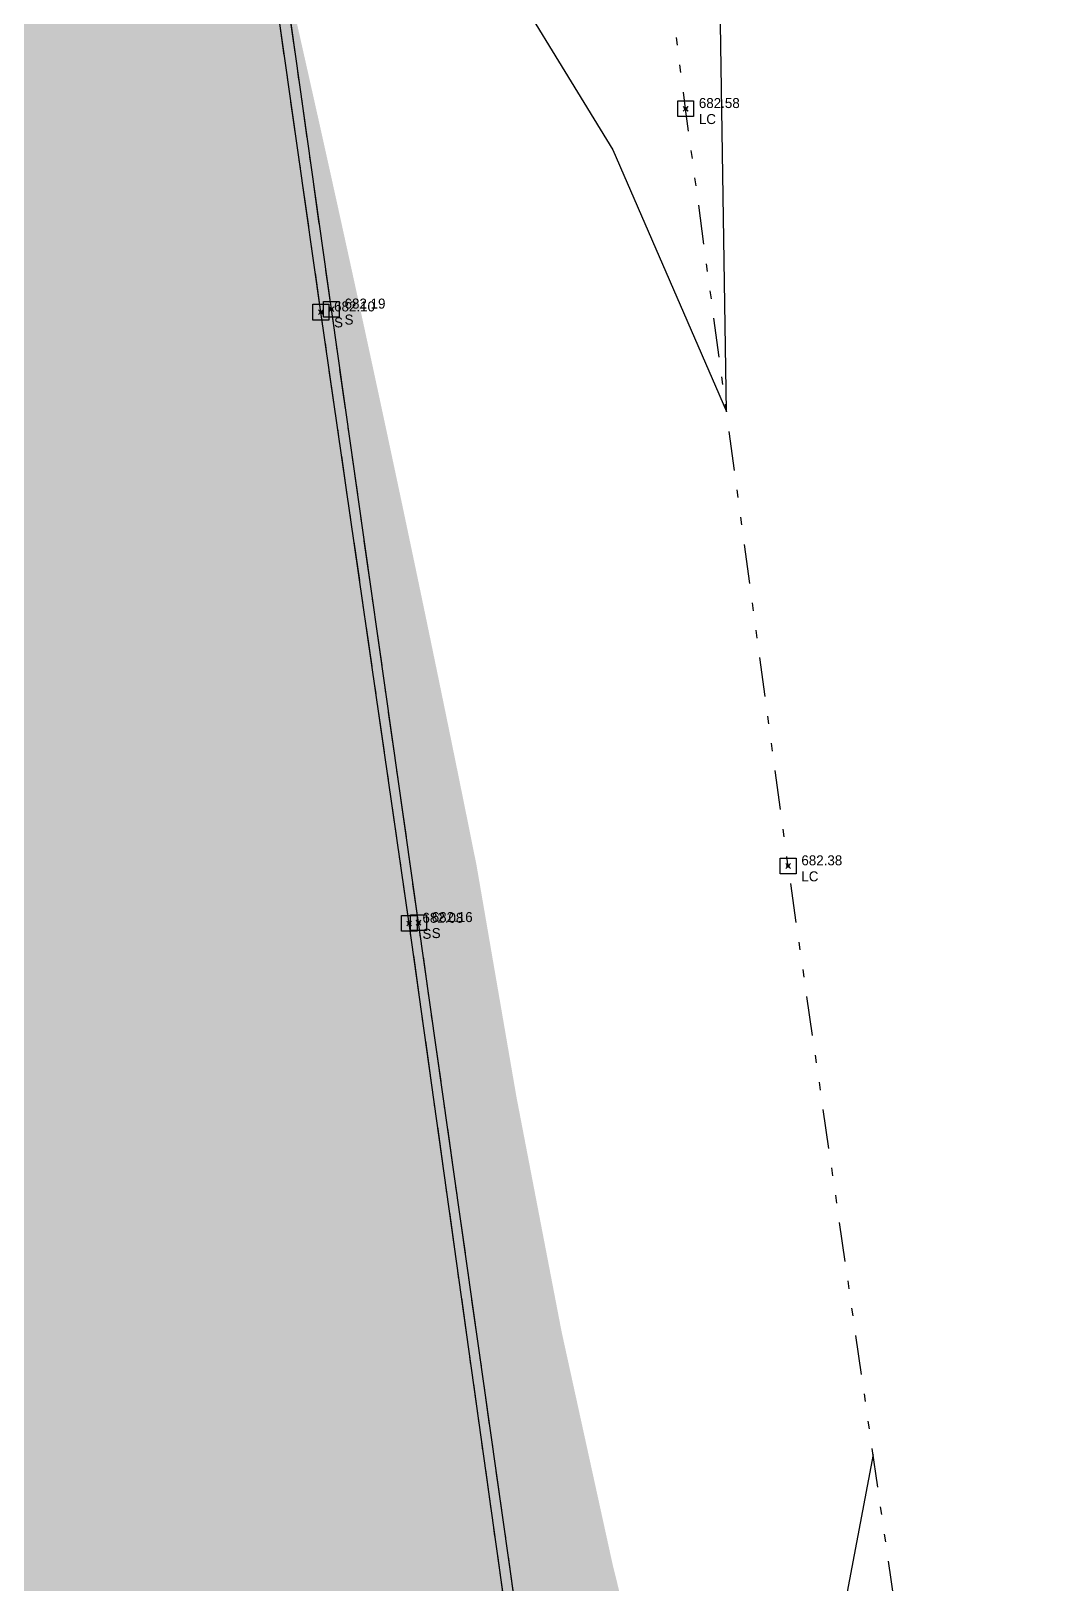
# Model space of a CAD drawing. Extents: x 350769 to 354978, y 6304672 to 6307963.
# Drawn here: x 352786.37 to 352799.26, y 6305606.7 to 6305626.43 of the extents above; entities that cross this region are included whole.
import ezdxf

# ---------------------------------------------------------------- set-up
doc = ezdxf.new("R2010")
doc.units = 0
doc.header["$PDMODE"] = 35
doc.header["$PDSIZE"] = 0.03
for name, pattern in [('CONTINUOS', [0]), ('DIVIDE', [1.25, 0.5, -0.25, 0, -0.25, 0, -0.25]), ('JPG_DASHDOT', [1, 0.5, -0.25, 0, -0.25])]:
    doc.linetypes.add(name, pattern=pattern)
doc.layers.get('0').update_dxf_attribs({"linetype": 'CONTINUOUS'})
for name, color, linetype in [('03_S2_Pav ext_Borde vereda', 7, 'CONTINUOUS'), ('1-LINEA DE CIERRO', 7, 'DIVIDE'), ('1-PAVIMENTO', 161, 'CONTINUOUS'), ('1-SOLERA', 212, 'CONTINUOUS'), ('C-TINN', 5, 'CONTINUOUS'), ('C-TOPO-MAJR', 9, 'CONTINUOUS'), ('TOP-URB-SOLERAS', 2, 'JPG_DASHDOT'), ('V-NODE DIC 2005', 4, 'CONTINUOUS'), ('V-NODE-TEXT DIC 2005', 2, 'CONTINUOUS')]:
    doc.layers.add(name, color=color, linetype=linetype)
doc.layers.add('0_ASD_TOPOGRAFIA_ELEMENTOS', color=7, linetype='CONTINUOS', lineweight=5, true_color=0xbdbdbd)

# ---------------------------------------------------------------- blocks, each defined once
blk = doc.blocks.new('*U1327')
at = {"color": 0, "linetype": 'ByBlock', "lineweight": -2, "transparency": 16777216}
blk.add_point((0, 0), dxfattribs=at)
blk = doc.blocks.new('*U3538', base_point=(352796.045, 6305615.769))
at = {"layer": 'V-NODE-TEXT DIC 2005', "linetype": 'ByBlock', "char_height": 0.127}
for s, insert, attachment_point in [('682.38', (352796.212, 6305615.84), 4), ('LC', (352796.212, 6305615.701), 1)]:
    blk.add_mtext(s, dxfattribs=dict(at, insert=insert, attachment_point=attachment_point))
blk = doc.blocks.new('*U3539', base_point=(352796.045, 6305615.769))
at = {"layer": 'V-NODE-TEXT DIC 2005', "color": 2, "lineweight": -2}
blk.add_blockref('*U3538', (352796.045, 6305615.769), dxfattribs=at)
blk = doc.blocks.new('*U3530', base_point=(352794.743, 6305625.392))
at = {"layer": 'V-NODE-TEXT DIC 2005', "linetype": 'ByBlock', "char_height": 0.127}
for s, insert, attachment_point in [('682.58', (352794.91, 6305625.463), 4), ('LC', (352794.91, 6305625.324), 1)]:
    blk.add_mtext(s, dxfattribs=dict(at, insert=insert, attachment_point=attachment_point))
blk = doc.blocks.new('*U3531', base_point=(352794.743, 6305625.392))
at = {"layer": 'V-NODE-TEXT DIC 2005', "color": 2, "lineweight": -2}
blk.add_blockref('*U3530', (352794.743, 6305625.392), dxfattribs=at)
blk = doc.blocks.new('*U2218', base_point=(352791.233, 6305615.039))
at = {"layer": 'V-NODE-TEXT DIC 2005', "linetype": 'ByBlock', "char_height": 0.127}
for s, insert, attachment_point in [('682.08', (352791.4, 6305615.11), 4), ('S', (352791.4, 6305614.971), 1)]:
    blk.add_mtext(s, dxfattribs=dict(at, insert=insert, attachment_point=attachment_point))
blk = doc.blocks.new('*U2219', base_point=(352791.233, 6305615.039))
at = {"layer": 'V-NODE-TEXT DIC 2005', "color": 2, "lineweight": -2}
blk.add_blockref('*U2218', (352791.233, 6305615.039), dxfattribs=at)
blk = doc.blocks.new('*U2216', base_point=(352791.351, 6305615.048))
at = {"layer": 'V-NODE-TEXT DIC 2005', "linetype": 'ByBlock', "char_height": 0.127}
for s, insert, attachment_point in [('682.16', (352791.518, 6305615.119), 4), ('S', (352791.518, 6305614.98), 1)]:
    blk.add_mtext(s, dxfattribs=dict(at, insert=insert, attachment_point=attachment_point))
blk = doc.blocks.new('*U2217', base_point=(352791.351, 6305615.048))
at = {"layer": 'V-NODE-TEXT DIC 2005', "color": 2, "lineweight": -2}
blk.add_blockref('*U2216', (352791.351, 6305615.048), dxfattribs=at)
blk = doc.blocks.new('*U2212', base_point=(352790.244, 6305622.844))
at = {"layer": 'V-NODE-TEXT DIC 2005', "linetype": 'ByBlock', "char_height": 0.127}
for s, insert, attachment_point in [('682.19', (352790.411, 6305622.915), 4), ('S', (352790.411, 6305622.776), 1)]:
    blk.add_mtext(s, dxfattribs=dict(at, insert=insert, attachment_point=attachment_point))
blk = doc.blocks.new('*U2213', base_point=(352790.244, 6305622.844))
at = {"layer": 'V-NODE-TEXT DIC 2005', "color": 2, "lineweight": -2}
blk.add_blockref('*U2212', (352790.244, 6305622.844), dxfattribs=at)
blk = doc.blocks.new('*U2210', base_point=(352790.111, 6305622.808))
at = {"layer": 'V-NODE-TEXT DIC 2005', "linetype": 'ByBlock', "char_height": 0.127}
for s, insert, attachment_point in [('682.10', (352790.278, 6305622.879), 4), ('S', (352790.278, 6305622.74), 1)]:
    blk.add_mtext(s, dxfattribs=dict(at, insert=insert, attachment_point=attachment_point))
blk = doc.blocks.new('*U2211', base_point=(352790.111, 6305622.808))
at = {"layer": 'V-NODE-TEXT DIC 2005', "color": 2, "lineweight": -2}
blk.add_blockref('*U2210', (352790.111, 6305622.808), dxfattribs=at)
blk = doc.blocks.new('TOPOGRAFIA')
at = {"layer": '1-LINEA DE CIERRO', "color": 9, "true_color": 0xbdbdbd, "flags": 128}
blk.add_lwpolyline([(390821.691, 6302554.565), (390812.597, 6302551.003), (390804.433, 6302554.628), (390803.035, 6302565.2), (390801.413, 6302577.112), (390799.634, 6302590.323), (390797.877, 6302602.741), (390795.989, 6302615.825), (390794.687, 6302625.448), (390793.777, 6302632.512)], dxfattribs=at)
at = {"layer": '1-PAVIMENTO', "color": 9, "true_color": 0xbdbdbd}
for p, q in [((390790.055, 6302622.863), (390788.459, 6302634.1)), ((390791.177, 6302615.096), (390790.055, 6302622.863)), ((390793.284, 6302600.032), (390791.177, 6302615.096))]:
    blk.add_line(p, q, dxfattribs=at)
at = {"layer": '1-SOLERA', "color": 9, "true_color": 0xbdbdbd, "flags": 128}
for points in [[(390790.189, 6302622.9), (390788.61, 6302634.096)], [(390791.295, 6302615.105), (390790.189, 6302622.9)], [(390793.433, 6302600.016), (390791.295, 6302615.105)]]:
    blk.add_lwpolyline(points, dxfattribs=at)
at = {"layer": 'C-TINN', "color": 9, "linetype": 'Continuous', "lineweight": -3, "true_color": 0xbdbdbd}
for points, elevation in [([(390794.587, 6302625.348), (390794.587, 6302625.548), (390794.787, 6302625.548), (390794.787, 6302625.348), (390794.587, 6302625.348)], 682.58), ([(390789.955, 6302622.763), (390789.955, 6302622.963), (390790.155, 6302622.963), (390790.155, 6302622.763), (390789.955, 6302622.763)], 682.1), ([(390790.089, 6302622.8), (390790.089, 6302623), (390790.289, 6302623), (390790.289, 6302622.8), (390790.089, 6302622.8)], 682.19), ([(390795.889, 6302615.725), (390795.889, 6302615.925), (390796.089, 6302615.925), (390796.089, 6302615.725), (390795.889, 6302615.725)], 682.38), ([(390791.077, 6302614.996), (390791.077, 6302615.196), (390791.277, 6302615.196), (390791.277, 6302614.996), (390791.077, 6302614.996)], 682.08), ([(390791.195, 6302615.005), (390791.195, 6302615.205), (390791.395, 6302615.205), (390791.395, 6302615.005), (390791.195, 6302615.005)], 682.16)]:
    blk.add_lwpolyline(points, dxfattribs=dict(at, elevation=elevation))
for p in [(390794.687, 6302625.448, 682.58), (390790.055, 6302622.863, 682.1), (390790.189, 6302622.9, 682.19), (390795.989, 6302615.825, 682.38), (390791.177, 6302615.096, 682.08), (390791.295, 6302615.105, 682.16)]:
    blk.add_point(p, dxfattribs=at)
at = {"layer": 'C-TOPO-MAJR', "color": 9, "linetype": 'Continuous', "lineweight": -3, "true_color": 0xbdbdbd, "elevation": 682.5}
for points in [[(390794.862, 6302639.925), (390794.679, 6302639.825), (390794.578, 6302639.77), (390791.723, 6302636.653), (390791.124, 6302634.172), (390790.796, 6302633.426), (390792.013, 6302627.785), (390793.764, 6302624.926), (390795.208, 6302621.599), (390794.953, 6302638.022)], [(390797.068, 6302608.348), (390796.499, 6302605.329), (390797.044, 6302602.23), (390797.83, 6302593.143), (390798.411, 6302590.037), (390799.81, 6302580.088), (390800.375, 6302576.838), (390800.388, 6302574.842), (390802.934, 6302565.945)]]:
    blk.add_lwpolyline(points, dxfattribs=at)
at = {"layer": 'V-NODE DIC 2005', "color": 9, "lineweight": -2, "true_color": 0xbdbdbd, "rotation": 359.9963883938062}
for p in [(390794.688, 6302625.448), (390790.056, 6302622.864), (390790.189, 6302622.9), (390795.99, 6302615.825), (390791.178, 6302615.095), (390791.296, 6302615.104)]:
    blk.add_blockref('*U1327', p, dxfattribs=at)
at = {"layer": 'V-NODE-TEXT DIC 2005', "color": 9, "lineweight": -2, "true_color": 0xbdbdbd, "rotation": 359.9963883938062}
for name, p in [('*U3531', (390794.688, 6302625.448)), ('*U2213', (390790.189, 6302622.9)), ('*U2211', (390790.056, 6302622.864)), ('*U3539', (390795.99, 6302615.825)), ('*U2219', (390791.178, 6302615.095)), ('*U2217', (390791.296, 6302615.104))]:
    blk.add_blockref(name, p, dxfattribs=at)

msp = doc.modelspace()

# ---------------------------------------------------------------- hatches: boundary and pattern name
at = {"layer": '03_S2_Pav ext_Borde vereda'}
h = msp.add_hatch(dxfattribs=at)
h.set_pattern_fill('DOTS', color=256, scale=0.2)
h.set_pattern_definition([(0, (0, 0), (0.079375, 0.15875), [0, -0.15875])])
edge = h.paths.add_edge_path()
edge.add_arc((352748.807, 6305741.269), 0.6, 191.9515, 355.6455, ccw=False)
edge.add_arc((352792.166, 6305750.447), 44.919, 191.6658, 191.9515, ccw=False)
edge.add_line((352748.174, 6305741.364), (352741.238, 6305741.435))
edge.add_arc((352792.166, 6305750.447), 51.719, 188.0126, 190.0351, ccw=False)
edge.add_line((352740.951, 6305743.238), (352740.749, 6305743.24))
edge.add_arc((352792.166, 6305750.447), 51.919, 187.9792, 192.0603)
edge.add_arc((352692.496, 6305729.152), 50, 5.6038, 12.0603, ccw=False)
edge.add_arc((352885.486, 6305749.065), 144.016, 185.9908, 195.05624)
edge.add_arc((352743.517, 6305710.875), 3, -16.8305, 15.0562, ccw=False)
edge.add_line((352746.389, 6305710.007), (352745.329, 6305706.502))
edge.add_arc((352748.2, 6305705.634), 3, 163.1695, 198.1695)
edge.add_line((352745.35, 6305704.698), (352746.83, 6305700.188))
edge.add_arc((353217.983, 6305866.064), 499.5, 199.39537, 202.53487)
edge.add_line((352756.622, 6305674.633), (352763.639, 6305654.529))
edge.add_line((352763.639, 6305654.529), (352766.426, 6305646.435))
edge.add_arc((352769.263, 6305647.412), 3, 199.0021, 234.0031)
edge.add_line((352767.5, 6305644.985), (352769.962, 6305643.197))
edge.add_arc((352768.198, 6305640.77), 3, 17.9764, 54.0015, ccw=False)
edge.add_arc((351870.786, 6305349.592), 946.469, 17.70596, 17.976359, ccw=False)
edge.add_arc((357774.17, 6306970.411), 5176.321, 194.922513, 195.061819)
edge.add_arc((352345.674, 6305526.266), 441.256, 9.34098, 12.96792, ccw=False)
edge.add_line((352781.079, 6305597.886), (352781.449, 6305594.732))
edge.add_line((352781.449, 6305594.732), (352781.712, 6305591.66))
edge.add_line((352781.712, 6305591.66), (352781.839, 6305588.604))
edge.add_line((352781.839, 6305588.604), (352781.836, 6305585.625))
edge.add_line((352781.836, 6305585.625), (352781.765, 6305582.656))
edge.add_line((352781.765, 6305582.656), (352781.694, 6305579.728))
edge.add_line((352781.694, 6305579.728), (352781.692, 6305576.786))
edge.add_line((352781.692, 6305576.786), (352781.816, 6305573.824))
edge.add_line((352781.816, 6305573.824), (352782.133, 6305570.857))
edge.add_line((352782.133, 6305570.857), (352782.422, 6305567.893))
edge.add_arc((352351.016, 6305527.324), 433.31, 3.22552, 5.37215, ccw=False)
edge.add_line((352783.639, 6305551.705), (352784.663, 6305533.533))
edge.add_line((352784.663, 6305533.533), (352784.863, 6305533.544))
edge.add_line((352784.863, 6305533.544), (352784.761, 6305535.341))
edge.add_line((352784.761, 6305535.341), (352791.052, 6305535.696))
edge.add_line((352791.052, 6305535.696), (352790.129, 6305552.071))
edge.add_arc((352351.167, 6305527.339), 439.658, 3.2247, 6.06057)
edge.add_arc((352790.357, 6305573.969), 2, 6.0606, 186.0606, ccw=False)
edge.add_arc((352351.162, 6305527.338), 443.663, 3.21745, 6.06057, ccw=False)
edge.add_line((352794.126, 6305552.239), (352795.045, 6305535.921))
edge.add_line((352795.045, 6305535.921), (352802.334, 6305536.332))
edge.add_line((352802.334, 6305536.332), (352802.435, 6305534.534))
edge.add_line((352802.435, 6305534.534), (352802.635, 6305534.546))
edge.add_line((352802.635, 6305534.546), (352801.614, 6305552.661))
edge.add_arc((352351.183, 6305527.34), 451.142, 3.21751, 7.53958)
edge.add_line((352798.425, 6305586.535), (352797.901, 6305589.489))
edge.add_line((352797.901, 6305589.489), (352797.337, 6305592.434))
edge.add_line((352797.337, 6305592.434), (352796.696, 6305595.358))
edge.add_line((352796.696, 6305595.358), (352795.983, 6305598.257))
edge.add_line((352795.983, 6305598.257), (352795.231, 6305601.141))
edge.add_line((352795.231, 6305601.141), (352794.478, 6305604.033))
edge.add_line((352794.478, 6305604.033), (352793.76, 6305606.951))
edge.add_line((352793.76, 6305606.951), (352793.112, 6305609.908))
edge.add_line((352793.112, 6305609.908), (352792.539, 6305612.89))
edge.add_line((352792.539, 6305612.89), (352792.032, 6305615.833))
edge.add_arc((352349.379, 6305527.058), 451.467, 11.34037, 13.00836)
edge.add_arc((357774.17, 6306970.411), 5162.321, 194.999983, 195.064624, ccw=False)
edge.add_arc((357774.17, 6306970.411), 5162.321, 194.918755, 194.999983, ccw=False)
edge.add_arc((351870.786, 6305349.592), 960.469, 17.685582, 18.028446)
edge.add_line((352784.099, 6305646.847), (352779.713, 6305660.065))
edge.add_line((352779.713, 6305660.065), (352778.245, 6305664.271))
edge.add_arc((352781.077, 6305665.26), 3, 164.2427, 199.242, ccw=False)
edge.add_line((352778.19, 6305666.074), (352779.097, 6305669.287))
edge.add_arc((352776.209, 6305670.102), 3, 344.2427, 379.2412)
edge.add_line((352779.042, 6305671.091), (352775.313, 6305681.773))
edge.add_arc((353217.983, 6305866.064), 479.5, 199.39537, 202.60286, ccw=False)
edge.add_arc((352886.447, 6305749.311), 128.007, 193.01673, 199.38233, ccw=False)
edge.add_line((352761.729, 6305720.48), (352761.207, 6305722.929))
edge.add_arc((352758.273, 6305722.303), 3, 12.0434, 47.0434)
edge.add_line((352760.317, 6305724.499), (352758.056, 6305726.605))
edge.add_arc((352760.094, 6305728.805), 3, 189.0153, 227.1838, ccw=False)
edge.add_arc((352890.905, 6305749.734), 135.474, 186.61724, 189.08835, ccw=False)
edge.add_arc((352776.2, 6305736.427), 20, 179.05, 186.6144, ccw=False)
edge.add_arc((352822.484, 6305735.659), 66.291, 173.57381, 179.05002, ccw=False)
edge.add_line((352756.61, 6305743.079), (352756.409, 6305743.081))
edge.add_arc((352822.484, 6305735.659), 66.491, 173.59144, 175.14861)
edge.add_line((352756.232, 6305741.282), (352749.412, 6305741.352))
edge.add_arc((352781.038, 6305739.581), 31.675, 176.7951, 177.0268)

# ---------------------------------------------------------------- linework, layer by layer
at = {"layer": 'TOP-URB-SOLERAS'}
for p, q in [((352790.055, 6305622.863), (352788.459, 6305634.1)), ((352791.177, 6305615.096), (352790.055, 6305622.863)), ((352793.284, 6305600.032), (352791.177, 6305615.096))]:
    msp.add_line(p, q, dxfattribs=at)
at = {"layer": 'TOP-URB-SOLERAS', "flags": 128}
for points in [[(352790.189, 6305622.9), (352788.61, 6305634.096)], [(352791.295, 6305615.105), (352790.189, 6305622.9)], [(352793.433, 6305600.016), (352791.295, 6305615.105)]]:
    msp.add_lwpolyline(points, dxfattribs=at)

# ---------------------------------------------------------------- next in the draw order: block references
at = {"layer": '0_ASD_TOPOGRAFIA_ELEMENTOS', "color": 30, "true_color": 0xf26507}
msp.add_blockref('TOPOGRAFIA', (-38000, 3000), dxfattribs=at)

doc.saveas('drawing.dxf')
